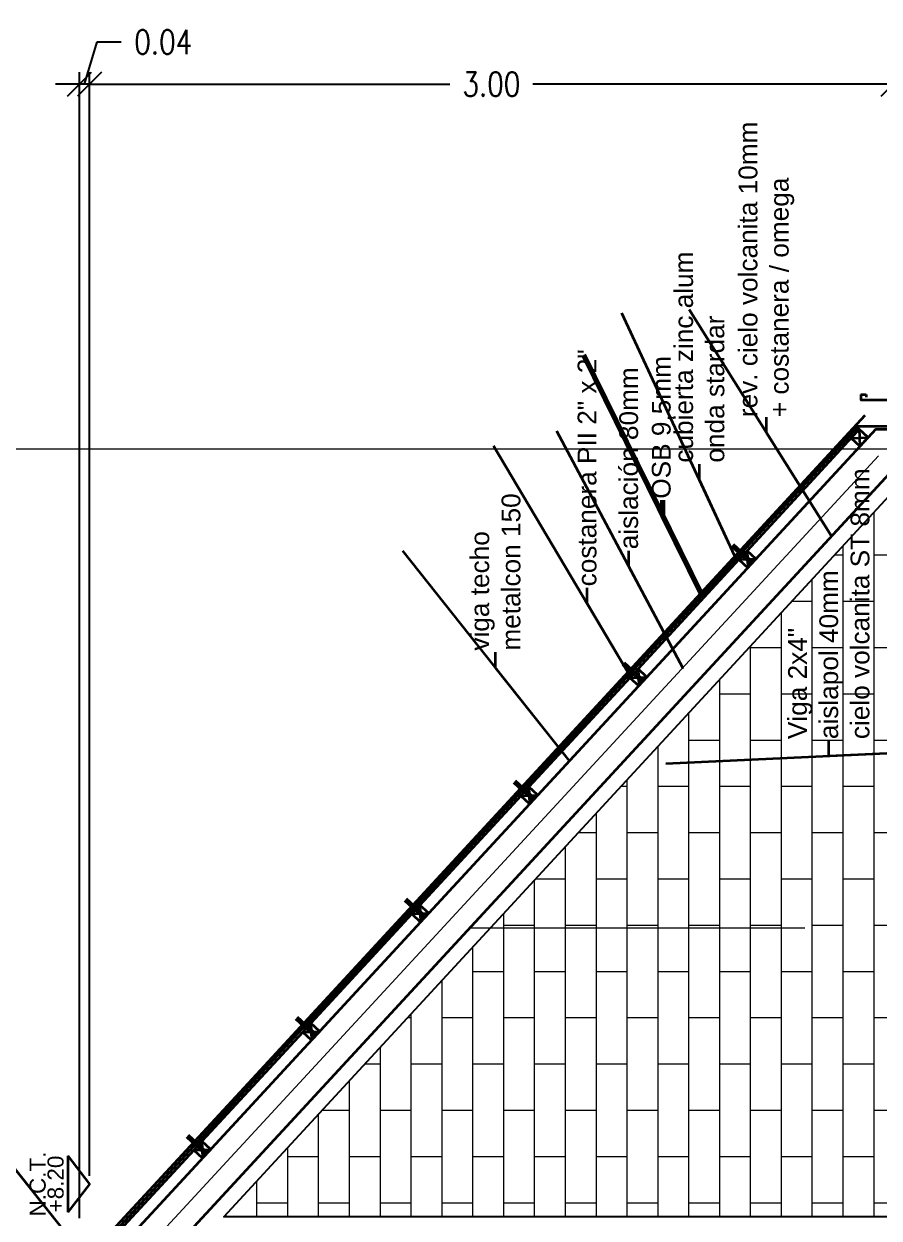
# Model space of a CAD drawing. Header units: metres. Extents: x 45 to 666, y -23 to 325.
# Drawn here: x 623.188 to 626.38, y 47.269 to 51.727 of the extents above; entities that cross this region are included whole.
import ezdxf
from ezdxf.enums import TextEntityAlignment as Align

# ---------------------------------------------------------------- set-up
doc = ezdxf.new("R2010")
doc.units = ezdxf.units.M
doc.header["$LTSCALE"] = 5
doc.header["$MEASUREMENT"] = 0
doc.linetypes.add('HIDDEN', pattern=[0.375, 0.25, -0.125])
doc.layers.get('0').update_dxf_attribs({"color": 30})
doc.layers.get('DEFPOINTS').update_dxf_attribs({"color": 210})
for name, color, linetype, lineweight in [('A-ANNO-DIMS', 3, 'Continuous', 18), ('A-ANNO-NOTE', 7, 'Continuous', 35), ('A-ANNO-SYMB', 3, 'Continuous', 18), ('A-ANNO-TEXT', 3, 'Continuous', 18), ('A-ELEV-MBE1', 7, 'Continuous', 35), ('A-ELEV-MBE2', 4, 'Continuous', 25), ('A-ELEV-PATT', 8, 'Continuous', 18), ('A-FLOR-FTPT', 6, 'Continuous', 70), ('A-FLOR-OVHD', 3, 'HIDDEN', 18), ('A-WALL-BATT', 8, 'BATTING', 18), ('A-WALL-FULL-EXTR', 7, 'Continuous', 35)]:
    doc.layers.add(name, color=color, linetype=linetype, lineweight=lineweight)
doc.styles.add('E-ARIAL', font='arial.ttf')
doc.styles.add('E-ROMANS', font='romans.shx', dxfattribs={"width": 0.8})
doc.linetypes.add('BATTING', pattern='A,0.0001,-0.1,[134,ltypeshp.shx,S=0.1,R=0,X=-0.1,Y=0],-0.2,[134,ltypeshp.shx,S=0.1,R=180,X=0.1,Y=0],-0.1', length=0.4001)
doc.dimstyles.new('E-0050_TICK_18', dxfattribs={"dimscale": 0.001, "dimtxt": 90, "dimasz": 90, "dimexe": 45, "dimexo": 30, "dimgap": 45, "dimtad": 0, "dimzin": 0, "dimdsep": 46, "dimtxsty": 'E-ROMANS', "dimblk": 'OBLIQUE', "dimcen": 45, "dimclrd": 256, "dimclre": 256, "dimclrt": 256, "dimadec": 0, "dimazin": 0, "dimtfac": 1, "dimtmove": 1, "dimatfit": 3, "dimldrblk": 'OPEN90', "dimfxl": 1, "dimtfill": 1, "dimtolj": 1, "dimtzin": 0, "dimarcsym": 0})
doc.dimstyles.new('E-0200_TICK_12', dxfattribs={"dimscale": 0.001, "dimtxt": 240, "dimasz": 240, "dimexe": 120, "dimexo": 80, "dimgap": 120, "dimtad": 0, "dimzin": 0, "dimdsep": 46, "dimtxsty": 'E-ROMANS', "dimblk": 'OBLIQUE', "dimcen": 120, "dimclrd": 256, "dimclre": 256, "dimclrt": 256, "dimadec": 0, "dimazin": 0, "dimtfac": 1, "dimtmove": 1, "dimatfit": 3, "dimldrblk": 'OPEN90', "dimfxl": 1, "dimtfill": 1, "dimtolj": 1, "dimtzin": 0, "dimlwd": -1, "dimarcsym": 0})

# ---------------------------------------------------------------- blocks, each defined once
blk = doc.blocks.new('TAG-LEVEL-CO')
for points in [[(0.3520724441553682, 0.2717446998826745), (-0.3520724441553682, 0.2717446998826745)], [(0.3520724441553682, 0.2717446998826745), (0, 0), (-0.3520724441553682, 0.2717446998826745)]]:
    blk.add_lwpolyline(points)
at = {"style": 'E-ARIAL'}
for tag, p in [('N.P.T.', (0, 0.4855837520806574)), ('%%P0,00', (0, 0.2624009185367413))]:
    blk.add_attdef(tag, text='', height=0.2, dxfattribs=at).set_placement(p, align=Align.BOTTOM_CENTER)
blk = doc.blocks.new('_Oblique')
at = {"color": 0, "linetype": 'ByBlock', "lineweight": -2}
blk.add_line((-0.5, -0.5), (0.5, 0.5), dxfattribs=at)
blk = doc.blocks.new('*D592')
at = {"layer": 'A-ANNO-DIMS', "lineweight": -2, "transparency": 16777216}
for p, q in [((623.432925591234, 47.42649542217545), (623.432925591234, 51.54701347637889)), ((626.432925591234, 50.24420519101443), (626.432925591234, 51.54701347637889)), ((623.432925591234, 51.50201347637889), (624.7782113055198, 51.50201347637889)), ((626.432925591234, 51.50201347637889), (625.0876398769483, 51.50201347637889))]:
    blk.add_line(p, q, dxfattribs=at)
at = {"layer": 'DEFPOINTS', "color": 0, "transparency": 16777216}
for p in [(623.432925591234, 51.50201347637889), (626.432925591234, 50.21420519101443), (623.432925591234, 47.39649542217545)]:
    blk.add_point(p, dxfattribs=at)
at = {"layer": 'A-ANNO-DIMS', "lineweight": -2, "transparency": 16777216, "xscale": 0.09, "yscale": 0.09, "zscale": 0.09, "rotation": 180}
blk.add_blockref('_Oblique', (623.432925591234, 51.50201347637889), dxfattribs=at)
at = {"layer": 'A-ANNO-DIMS', "lineweight": -2, "transparency": 16777216, "xscale": 0.09, "yscale": 0.09, "zscale": 0.09}
blk.add_blockref('_Oblique', (626.432925591234, 51.50201347637889), dxfattribs=at)
at = {"layer": 'A-ANNO-DIMS', "transparency": 16777216, "insert": (624.932925591234, 51.50201347637889), "char_height": 0.09, "attachment_point": 5, "style": 'E-ROMANS', "bg_fill": 3, "box_fill_scale": 1.25, "bg_fill_color": 256, "bg_fill_true_color": 13158600, "bg_fill_transparency": 0}
blk.add_mtext('\\A1;3.00', dxfattribs=at)
blk = doc.blocks.new('_Open90')
at = {"color": 0, "linetype": 'ByBlock', "lineweight": -2}
for p, q in [((-0.5, 0.5), (0, 0)), ((0, 0), (-1, 0)), ((0, 0), (-0.5, -0.5))]:
    blk.add_line(p, q, dxfattribs=at)
blk = doc.blocks.new('*D212')
at = {"layer": 'A-ANNO-DIMS', "lineweight": -2, "transparency": 16777216}
for p, q in [((623.4144225994025, 51.50201347637889), (623.4616725994025, 51.65951347637889)), ((623.4616725994025, 51.65951347637889), (623.5516725994025, 51.65951347637889)), ((623.395919607571, 47.26920519101448), (623.395919607571, 51.54701347637889)), ((623.432925591234, 47.42649542217545), (623.432925591234, 51.54701347637889)), ((623.395919607571, 51.50201347637889), (623.305919607571, 51.50201347637889)), ((623.432925591234, 51.50201347637889), (623.395919607571, 51.50201347637889)), ((623.432925591234, 51.50201347637889), (623.395919607571, 51.50201347637889)), ((623.432925591234, 51.50201347637889), (623.5229255912341, 51.50201347637889))]:
    blk.add_line(p, q, dxfattribs=at)
at = {"layer": 'DEFPOINTS', "color": 0, "transparency": 16777216}
for p in [(623.395919607571, 51.50201347637889), (623.432925591234, 47.39649542217545), (623.395919607571, 47.23920519101448)]:
    blk.add_point(p, dxfattribs=at)
at = {"layer": 'A-ANNO-DIMS', "lineweight": -2, "transparency": 16777216, "xscale": 0.09, "yscale": 0.09, "zscale": 0.09}
blk.add_blockref('_Oblique', (623.395919607571, 51.50201347637889), dxfattribs=at)
at = {"layer": 'A-ANNO-DIMS', "lineweight": -2, "transparency": 16777216, "xscale": 0.09, "yscale": 0.09, "zscale": 0.09, "rotation": 180}
blk.add_blockref('_Oblique', (623.432925591234, 51.50201347637889), dxfattribs=at)
at = {"layer": 'A-ANNO-DIMS', "transparency": 16777216, "insert": (623.708101170831, 51.65951347637889), "char_height": 0.09, "attachment_point": 5, "style": 'E-ROMANS', "bg_fill": 3, "box_fill_scale": 1.25, "bg_fill_color": 256, "bg_fill_true_color": 13158600, "bg_fill_transparency": 0}
blk.add_mtext('\\A1;0.04', dxfattribs=at)

msp = doc.modelspace()

# ---------------------------------------------------------------- hatches: boundary and pattern name
at = {"layer": 'A-ELEV-PATT'}
h = msp.add_hatch(dxfattribs=at)
h.set_pattern_fill('AR-BRSTD', color=256, scale=0.0017, style=0)
h.set_pattern_definition([(90.00000000000124, (0, 0), (-0.11516106, -2.473325182543993e-15), []), (180.0000000000012, (0, 0), (-0.1151610599999963, -0.1727200000000025), [0.11516106, -0.11516106])])
h.paths.add_polyline_path([(631.3685199637931, 49.33420519101606), (631.3685199637929, 48.66420519101604), (631.4329255912343, 48.66420519101604), (631.4329255912342, 49.33420519101605)], flags=17)
h.paths.add_polyline_path([(631.3685199637931, 48.63420519101605), (631.368519963793, 47.89420519101608), (631.432925591234, 47.89420519101608), (631.4329255912339, 48.63420519101602)], flags=17)
h.paths.add_polyline_path([(626.9349255912341, 47.98220519101448), (626.9349255912339, 47.97220519101444), (626.889925591234, 47.97220519101442), (626.889925591234, 47.98220519101448), (626.684925591234, 47.98220519101447), (626.684925591234, 47.88920519101445), (628.9149255912339, 47.88920519101447), (628.914925591234, 47.98220519101452)])
h.paths.add_polyline_path([(626.6849255912343, 49.36420519101441), (626.6849255912342, 48.05220519101439), (626.8899255912341, 48.05220519101442), (626.889925591234, 48.06220519101447), (626.914925591234, 48.06220519096262), (626.9149255912341, 48.05220519101442), (628.9149255912341, 48.05220519101446), (628.9149255912341, 48.90170519101598), (628.9080235647048, 48.90170519101598, -0.1837118492831957), (628.8983500877974, 48.90746838624919, 0.1631764048777167), (628.8903583026428, 48.91267215223793, -0.001802961640025391), (628.8904629194031, 48.91264462639921), (628.7810835382402, 48.94184568311179, 0.2125617467533029), (628.7449324221352, 48.93608568539882, -0.2125617467724382), (628.7810835382434, 48.94184568311095), (628.8904629194071, 48.91264462639815, -0.1613259808456599), (628.8983500877932, 48.9074683862515, 0.183711849141872), (628.9080235646898, 48.90170519101598), (628.9149255912341, 48.90170519101598), (628.9149255912341, 49.12670519101452), (628.9080235647048, 49.12670519101452, 0.1854764050012435), (628.8982832265802, 49.1208570286323, -0.1854764047779408), (628.9080235646899, 49.12670519101452), (628.914925591234, 49.12670519101451), (628.9149255912341, 49.36820519101426), (628.4399255912339, 49.36820519101425), (628.4399255912339, 49.36420519101435), (628.4199255912339, 49.36420519101435)])
h.paths.add_polyline_path([(628.5688755936898, 48.43080040413039, 0.3189080054269862), (628.5688755936875, 48.4492541147643), (628.5612972712687, 48.4492541147643, -0.1196055952407635), (628.5612972712693, 48.43080040413125)], flags=16)
h.paths.add_polyline_path([(628.1149255912339, 48.44010366870103), (628.1149255912339, 48.70331000200814, -0.4587597444854119), (628.128619891061, 48.71509415561319), (628.266534981855, 48.69429799117579, -0.3710276881170091), (628.2766754255383, 48.68251383757074), (628.2766754255426, 48.60835969639, -0.3710276881170136), (628.266534981855, 48.59657554278495), (628.2557020132931, 48.59494204354814, -0.1268266999545168), (628.3009844459332, 48.49572286203156), (628.3454111112883, 48.48364192671602, -0.3384201335151797), (628.349806231424, 48.47789203979869), (628.349806231424, 48.45699698429387), (628.3827474509825, 48.45699698429387), (628.3827474509828, 48.4660503588337), (628.3954966471375, 48.46605035883368), (628.3954966471375, 48.45699698429389), (628.4217394944204, 48.45699698429389), (628.4217394944205, 48.42297986091401), (628.3954966471374, 48.422979860914), (628.3954966471376, 48.41400416006187), (628.3827474509825, 48.41400416006186), (628.3827474509824, 48.422979860914), (628.349806231424, 48.422979860914), (628.349806231424, 48.40231529760337, -0.3384201335151805), (628.3454111112883, 48.39656541068604), (628.3009846368778, 48.38448452729404, -0.126827683681375), (628.2556861747971, 48.28521161817174), (628.266534981855, 48.2835757306541, -0.3710276881170136), (628.2766754255426, 48.27179157704905), (628.2766754255383, 48.19763743586831, -0.3710276881170091), (628.266534981855, 48.18585328226326), (628.128619891061, 48.16505711782586, -0.4587597444854119), (628.1149255912339, 48.17684127143091)], flags=16)
h.paths.add_polyline_path([(628.1722855618746, 48.22490370340281), (628.1722855618746, 48.44010366870103), (628.1722855618746, 48.65524757003625, -0.1868848966564153), (628.1878298315519, 48.69538289218914, 0.1868848966563228), (628.1722855618746, 48.65524757003627), (628.1722855618746, 48.44010366870103), (628.1722855618746, 48.22490370340279, 0.1873085368859194), (628.1878956020568, 48.18469632640301, -0.1873085368859811)], flags=0)
h.paths.add_polyline_path([(628.1836267591038, 48.24752453432389), (628.1836267591038, 48.44010366870103), (628.1836267591038, 48.63262673911517, -0.630313895139845), (628.2030270235304, 48.64190197856472, 0.6303138951396366), (628.1836267591038, 48.63262673911517), (628.1836267591038, 48.44010366870103), (628.1836267591038, 48.24752453432388, 0.6386689450945244), (628.2032458859711, 48.23843021094217, -0.6386689450947343)], flags=0)
h.paths.add_polyline_path([(628.3014205740462, 48.38702601796707, 0.03468499277042952), (628.3019926838206, 48.39526331965882), (628.3019926838206, 48.44010366870103), (628.3019926838206, 48.48494401774104, 0.03470229735520682), (628.3014200044183, 48.49318539940514, -0.03470229735520682), (628.3019926838206, 48.48494401774104), (628.3019926838206, 48.44010366870103), (628.3019926838206, 48.39526331965882, -0.03468499277042952)], flags=0)
h.paths.add_polyline_path([(628.180302321757, 48.80403088254511), (628.1799447942702, 48.80408438521937, 0.0911276546744933)], flags=16)
h.paths.add_polyline_path([(628.155475653231, 48.81674588395696, 0.1573466143468252), (628.1507889319168, 48.83456527430315, -0.1573466143434722), (628.1554756532313, 48.81674588395744, 0.3356803113865404), (628.1622173182473, 48.80673723684599), (628.1803023217574, 48.8040308825451, 10.97361719627532), (628.17994479427, 48.80408438521943), (628.1622173182473, 48.80673723684599, -0.3356803113794138)], flags=16)
h.paths.add_polyline_path([(628.155475653231, 48.81674588395696, 0.1303834456761403), (628.1523535534491, 48.83181023624618, -0.1303834456720916), (628.1554756532312, 48.81674588395748, 0.3513689142955857), (628.1627531057202, 48.80657018690368, -0.3513689142851593)], flags=0)
h.paths.add_polyline_path([(628.6020937606348, 49.16839343964867, -0.2262496486148124), (628.5779255912345, 49.18126574719232), (628.5779255912345, 49.01420519101521), (628.5779255912345, 48.84714463483811, -0.2262496486107132), (628.6020937606347, 48.86001694238101, 0.04642369284030927), (628.6112715064872, 48.86128381735401, 3.038861123517114e-05), (628.611277424144, 48.86128520301146, 0.1336865116768267), (628.736083330317, 48.9287992379118, 0.2033996474015999), (628.736083330317, 49.09961114411882, 0.133686511680053), (628.6112774241419, 49.16712517902233, 0.04702395610387934), (628.6019801535995, 49.16839835655377, -0.0005685671200318658)], flags=16)
h.paths.add_polyline_path([(628.7374806541956, 49.09826901191278), (628.7374801054631, 49.09826954276679, 3.817437996602957e-06)], flags=16)
h.paths.add_polyline_path([(628.8978050100388, 49.12029272568245, 0.005757754005661061), (628.8980315286746, 49.12055354674618, 30.54039020944072), (628.8966666616296, 49.11914337899317, 0.006966949797012037), (628.8969724507062, 49.1194283601872, 63.20940486116329), (628.8962668647109, 49.11879375225724, 0.03584174906991051)], flags=16)
h.paths.add_polyline_path([(628.7374806551006, 48.93014137099318, 1412580.642645826), (628.7374807568611, 48.93014146943637, 0.01027162747466399), (628.7360340647886, 48.92868323595017, 0.0001441120060684542), (628.7360833303171, 48.92879923791164, 0.001793334870013594)], flags=17)
h.paths.add_polyline_path([(628.4617215140385, 48.8510343153248, 0.1031338858538251), (628.4525594661386, 48.84290924287139, -0.1031338858538251), (628.4617215140385, 48.8510343153248), (628.4737532738797, 48.85792233826942, 0.2689288750225202), (628.4762691185847, 48.86226157466197, -0.2689288752769895), (628.4737532738756, 48.85792233826704)], flags=0)
h.paths.add_polyline_path([(628.1485820710575, 49.19082882155367, 0.1874364198299458), (628.1554875688607, 49.21143131233278, 235.5027719260604), (628.1555072683167, 49.21092215432351, 132.5506666107844), (628.1555209284569, 49.21001699472252, 605077.5283773105), (628.1555209284566, 49.21001679640082, 1.155980910999262e-06), (628.1555209284569, 49.21001693511853, 0.01373746636592835), (628.1554756532312, 49.21166449807342, -0.3470351496421558), (628.1626046963144, 49.22179721503877), (628.1799447942609, 49.22735091982759, -0.5146178950293949), (628.1812691185838, 49.22640497388056), (628.1812691185838, 49.21421765252308), (628.4073018493287, 49.20655552605604, -0.2240397835619984), (628.4528406700463, 49.18315426180705, 0.1063172307197582), (628.462459803402, 49.17499200899327, -0.007033683289766106), (628.4617215140456, 49.17540098971536), (628.4762691185894, 49.1670726790479), (628.4762691185894, 49.07710238338404), (628.4762691185895, 49.03920519101667), (628.542925591231, 49.03920519101667), (628.542925591231, 49.17920519101608, -0.4142135623262697), (628.552925591231, 49.18920519101448), (628.5679255912324, 49.18920519101448, -0.3420888769599402), (628.577608856294, 49.18170206460896, 0.004238001895906438), (628.5779255912344, 49.18126574719221), (628.5779255912344, 49.01420519101525), (628.5779255912344, 48.84714463483815, -0.2262496486107132), (628.6020937606346, 48.86001694238105, 0.04642369284030927), (628.6112715064871, 48.86128381735405, -0.04642369283721108), (628.6020937606351, 48.86001694238226, 0.2307088648812566), (628.5776088562945, 48.84670831742215, -0.3420888769908814), (628.5679255912324, 48.83920519101594), (628.552925591233, 48.83920519101594, -0.4142135623862062), (628.542925591231, 48.84920519101433), (628.542925591231, 48.98920519101376), (628.4762691185895, 48.98920519101376), (628.4762691185894, 48.94933292166388), (628.4762691185894, 48.85936262600082), (628.4617215140383, 48.85103431532484, 0.09719400622044866), (628.4529873987883, 48.84347037381084, 0.000711908779176019), (628.4529348946869, 48.84340298364004, 761.6588788405263), (628.453031873543, 48.84352714999893, 986.8908663741083), (628.4531071645907, 48.8436226294555, 2473.888039383269), (628.45313730781, 48.84366063313718, 57.72564769219672), (628.4544856356973, 48.84524203230444, 0.02133944915145728), (628.4528406700487, 48.84328104323944, 0.1653090288457355), (628.4652691185858, 48.87984533581309, -0.1653090288430958), (628.4528406700463, 48.84328104324087, -0.2240397835700434), (628.4073018493287, 48.81987977898825), (628.1812691185838, 48.81221765252484), (628.1812691185838, 49.21921765252409), (628.1812691185838, 49.22640497388056, 0.5018214386083318), (628.1799835319819, 49.22736332678554), (628.1622173182474, 49.22167314518447, 0.3204656376826538), (628.1554605614891, 49.21221366453171), (628.1554605614891, 49.21221364514289, 684829.7972716966), (628.1554605614891, 49.21221370355156), (628.1554605614891, 49.21221368572466, 0.01373746637310386), (628.1554756532312, 49.21166449807275, -0.1894512710278174), (628.1485820710532, 49.19082882155361, 0.1752576822643714), (628.1462691185897, 49.18443278370414, -0.175257682306275)], flags=16)
h.paths.add_polyline_path([(628.1462691185876, 48.84397759833155), (628.1462691185876, 49.01420519101521), (628.1462691185876, 49.18443278369887, -0.1752576824611977), (628.1485820710575, 49.19082882155367, 0.1752576824611977), (628.1462691185876, 49.18443278369887), (628.1462691185876, 49.01420519101521), (628.1462691185876, 48.84397759833155, 0.1809476281360621), (628.1487250264006, 48.83741355437662, -0.1809476281360621)], flags=16)
h.paths.add_polyline_path([(628.5429255912309, 49.17920519101612, -0.4142135623262697), (628.5529255912309, 49.18920519101452), (628.5679255912323, 49.18920519101452, -0.4142135623262695), (628.5779255912323, 49.17920519101612, 0.4142135623262695), (628.5679255912323, 49.18920519101452), (628.5529255912329, 49.18920519101452, 0.4142135623862062)], flags=0)
h.paths.add_polyline_path([(628.4528406700462, 49.1831542618071, 0.08945931777634479), (628.4607264775774, 49.17599645897402, 225.022220751065), (628.4602767952604, 49.17628309960467, 0.006056598208729806), (628.4608908997382, 49.17589443105938, 0.007970652273078532), (628.4617130859958, 49.17540581647531, 8.093613449575358e-05), (628.4617215140383, 49.17540098971953), (628.4762691185891, 49.16707267904803), (628.4762691185892, 49.07710238338409), (628.4762691185892, 49.03920519101671), (628.5429255912309, 49.03920519101671), (628.5429255912309, 49.01420519101525), (628.5429255912309, 48.84920519101438, 0.4142132714111085), (628.5529255812968, 48.83920519101438, -0.4142132714111082), (628.5429255912309, 48.84920519101438), (628.5429255912309, 48.9892051910138), (628.4762691185892, 48.9892051910138), (628.4762691185892, 48.94933292166392), (628.4762691185892, 48.86226157466449, -0.2689288754918953), (628.4737532738743, 48.85792233826891, 0.2689288754903715), (628.4762691185892, 48.86226157466446), (628.4762691185892, 48.94933292166392), (628.4762691185892, 49.1318835663224), (628.4762691185892, 49.16417373038352, 0.2687369453290897), (628.4737563800275, 49.1685111870709, 0.000178996230263693), (628.4737532738377, 49.1685129668025), (628.4617215140383, 49.17540098971953, -0.09920935839369358), (628.4528406700491, 49.18315426180348, -0.1653090288386025), (628.4652691185835, 49.14658996923057), (628.4652691185835, 49.10519272950842), (628.4652691185835, 49.01321765252214), (628.4652691185835, 48.93787000572047, -0.4029982895550291), (628.4171907746929, 48.88790694698891, 0.4029982895550291), (628.4652691185835, 48.93787000572047), (628.4652691185835, 49.01321765252214), (628.4652691185835, 49.11056529932466, 0.4031818663377486), (628.4171592140444, 49.16052956194471, -0.403181866337542), (628.4652691185835, 49.1105652993247), (628.4652691185835, 49.1465899692303, 0.1654081306861088), (628.4528265579298, 49.18317261488423, -9.646416266841406e-05)], flags=0)
h.paths.add_polyline_path([(628.1812691185837, 49.22640497388061, 0.5018214386083318), (628.1799835319817, 49.22736332678559), (628.1799447943392, 49.22735091985273, -0.5146178682408933), (628.1812691185837, 49.22640497388061), (628.1812691185837, 49.21421765252312), (628.4073018493286, 49.20655552605608, -0.2240397835619984), (628.4528406700462, 49.1831542618071, 0.2240397835619984), (628.4073018493286, 49.20655552605608), (628.1812691185837, 49.21421765252312), (628.1812691185837, 48.81221765252489), (628.4073018493286, 48.81987977898829, 0.214044019604737), (628.4514113792281, 48.84149312880407, -0.214044019604737), (628.4073018493286, 48.81987977898829), (628.1812691185837, 48.81221765252489), (628.1812691185837, 49.21921765252414)], flags=0)
h.paths.add_polyline_path([(628.2249471115352, 48.87939718433336), (628.2179471115373, 48.87939718433336), (628.2179471115375, 48.91939718433059), (628.257947111531, 48.91939718433059), (628.257947111531, 48.87939718433336), (628.2509471115333, 48.87939718433336), (628.2509471115334, 48.86139718433333), (628.2249471115352, 48.86139718433333)], flags=0)
h.paths.add_polyline_path([(628.2249471115357, 48.86339718433373, 0.312633420527981), (628.2262448646525, 48.86152452597859, -0.312633420527981)], flags=0)
h.paths.add_polyline_path([(628.2179471115344, 48.88239718433033, 0.3126334205229777), (628.2198937412096, 48.87958819679763, 0.08993396314803215), (628.2209471115342, 48.87939718433037, -0.4142135623467341)], flags=0)
h.paths.add_polyline_path([(628.2489471115329, 48.86139718433373, 11.1192697932285), (628.2482448646497, 48.86152452597859, 74.5670633103244), (628.2481454738647, 48.86156486966397, 0.04188331313779219), (628.2484620472951, 48.86145689758039, 18.27396358299437), (628.2480526843417, 48.86160832995179, 0.0128099924945905), (628.2481454738648, 48.86156486966392, 0.5408636542583796), (628.2509471115327, 48.86339718433377, -0.4142135623616488)], flags=0)
h.paths.add_polyline_path([(628.2209471115344, 48.91939718433362, 0.4142135623862757), (628.2179471115343, 48.9163971843336, -0.4142135623793385), (628.2209471115343, 48.91939718433366, 0.4142116226053595), (628.2179471115345, 48.91639720420186, -0.4142116226122965)], flags=0)
h.paths.add_polyline_path([(628.2249471115356, 48.90939718433224, -0.414213562426164), (628.2269471115355, 48.9113971843326), (628.2489471115329, 48.9113971843326, -0.414213562409515), (628.2509471115327, 48.90939718433224, 0.4326160500519582), (628.2488223549605, 48.91139328948915, -0.01560596925264192), (628.2489471115329, 48.9113971843326), (628.2269471115357, 48.9113971843326, 0.4142135624428129)], flags=0)
h.paths.add_polyline_path([(628.254947111534, 48.87939718433037, 0.4142135623862757), (628.2579471115341, 48.88239718433039, -0.4142135623793385), (628.2549471115341, 48.87939718433033, 0.4142116226053595), (628.2579471115339, 48.88239716446213, -0.4142116226122965)], flags=0)
h.paths.add_polyline_path([(628.2579471115341, 48.91639718433362, 0.4142135623772574), (628.2549471115341, 48.91939718433366, -0.4142135623619957), (628.257947111534, 48.91639718433366, 0.4142135623689329), (628.254947111534, 48.91939718433362, -0.4142135623841947)], flags=0)
h.paths.add_polyline_path([(628.4171907746928, 48.88790694698764, 0.4029982895626279), (628.4652691185834, 48.93787000572051), (628.4652691185834, 49.01321765252219), (628.4652691185834, 49.1105652993247, 0.4031818663377486), (628.4171592140443, 49.16052956194475, -0.4031818663377486), (628.4652691185834, 49.1105652993247), (628.4652691185834, 49.01321765252219), (628.4652691185834, 48.93787000572051, -0.4029982895626279)], flags=0)
h.paths.add_polyline_path([(626.9349255912341, 47.88920519101447), (626.9349255912341, 47.87920519101442), (626.889925591234, 47.87920519101439), (626.889925591234, 47.88920519101444), (626.6849255912341, 47.88920519101444), (626.6849255912341, 47.27420519101443), (628.914925591234, 47.27420519101443), (628.914925591234, 47.88920519101447)])
h.paths.add_polyline_path([(628.1707531048877, 47.00420519101445), (628.932925591234, 46.23225410026393), (628.932925591234, 47.00420519101453)])
h.paths.add_polyline_path([(629.1849255912341, 46.81877960504445), (629.1849255912341, 45.97702096294387), (630.1290608000306, 45.02077258439087), (630.5499059229, 45.43628669857168)])
h.paths.add_polyline_path([(629.212641600101, 47.00420519101442), (631.0787002357513, 45.11420519101443), (631.2369164814853, 45.11420519101449), (631.4329255912339, 45.11420519101449), (631.4329255912339, 47.00420519101442)])
h.paths.add_polyline_path([(627.7670198968927, 47.30152376754143), (627.7670198968927, 47.83872675464258), (627.9029465771372, 47.83872675464258), (627.9029465771372, 47.30152376754143)], flags=24)
h.paths.add_polyline_path([(629.3015887214285, 46.16682577174544), (629.3015887214285, 46.47141504533676), (629.4292058293714, 46.47141504533676), (629.4292058293714, 46.16682577174544)], flags=24)
h.paths.add_polyline_path([(630.2315116583577, 46.19245395716797), (630.2315116583577, 46.56737588520599), (630.3722991668437, 46.56737588520599), (630.3722991668437, 46.19245395716797)], flags=24)
h.paths.add_polyline_path([(627.7160473918011, 47.29402376754142), (627.7160473918011, 48.23412899496844), (627.9539190822288, 48.23412899496844), (627.9539190822288, 47.29402376754142)], flags=9)
h.paths.add_polyline_path([(627.4326925715544, 49.00066305193386), (627.4326925715544, 49.3195123391029), (627.5393558437879, 49.3195123391029), (627.5393558437879, 49.00066305193386)], flags=24)
h.paths.add_polyline_path([(631.4329255912339, 50.01420519101446), (629.184925591234, 50.01420519101444), (629.1849255912342, 47.27420519101439), (631.4329255912342, 47.27420519101446), (631.4329255912343, 47.86420519101609), (630.5999866269234, 47.86420519101603), (630.5999866269234, 47.99464168239945), (630.5920284150367, 47.99464168239945), (630.5920284150367, 47.86420519101603), (630.5420284150366, 47.86420519101603), (630.5420284150367, 48.01056804142497), (630.515941458515, 48.01056804142496), (630.5159414585148, 48.0496984762076), (630.5028979802541, 48.0496984762076), (630.5028979802543, 48.0366549979467), (630.4768110237325, 48.0366549979467), (630.4768110237325, 48.02361151968586), (630.4572458063411, 48.02361151968586), (630.4572458063411, 48.03665499794669), (630.4507240672106, 48.0366549979467), (630.4507240672106, 48.08882891099024), (630.5028979802541, 48.08882891099022), (630.5028979802541, 48.07578543272933), (630.5159414585149, 48.07578543272933), (630.5159414585149, 48.1475245631641), (630.4507240672107, 48.1475245631641), (630.4507240672107, 48.17547487372302), (630.3724631976454, 48.26491586751192), (630.3724631976454, 48.29100282403367), (630.3985501541672, 48.29100282403368), (630.3985501541672, 48.2763266206419), (630.4768110237324, 48.18665499794673), (630.5159414585149, 48.18665499794673), (630.5159414585149, 48.25839412838149), (630.502897980254, 48.2583941283815), (630.5028979802543, 48.24535065012065), (630.4507240672106, 48.24535065012065), (630.4507240672107, 48.29752456316413), (630.457245806341, 48.29752456316412), (630.457245806341, 48.31056804142497), (630.4768110237324, 48.31056804142497), (630.4768110237324, 48.29752456316414), (630.502897980254, 48.29752456316412), (630.5028979802541, 48.28448108490324), (630.5159414585149, 48.28448108490324), (630.515941458515, 48.32361151968588), (630.5420284150366, 48.32361151968588), (630.5420284150366, 48.66420519101604), (630.5920284150367, 48.66420519101604), (630.5920284150367, 48.34504446467369), (630.5999866269235, 48.3450444646737), (630.5999866269234, 49.36420519101603), (631.4329255912342, 49.36420519101605)])
h.paths.add_polyline_path([(629.1849255912341, 44.26420519101443), (631.2369164814853, 44.26420519101443), (631.2369164814853, 44.96420519101446), (631.0160073905762, 44.9642051910144), (630.5780093374486, 45.40782271974379), (630.1287002357512, 44.96420519101443), (629.1849255912341, 45.92008837928091)])
h.paths.add_polyline_path([(626.6849255912341, 44.26420519101443), (628.9329255912342, 44.26420519101443), (628.932925591234, 46.17532151660095), (628.1145417083828, 47.00420519101448), (626.6849255912341, 47.00420519101439)])
h.paths.add_polyline_path([(624.9291364479054, 48.3525385243479), (623.9337518325204, 47.27420519101442), (626.432925591234, 47.2742051910144), (626.432925591234, 48.35253852434786)])
h.paths.add_polyline_path([(626.432925591234, 49.98164342962075), (624.9291364479053, 48.35253852434791), (626.432925591234, 48.35253852434786)])
h.paths.add_polyline_path([(623.9337518325207, 47.00420519101438), (626.432925591234, 44.2967669524081), (626.4329255912342, 47.00420519101442)])

# ---------------------------------------------------------------- linework, layer by layer
at = {"layer": 'A-ANNO-SYMB', "ltscale": 2}
msp.add_lwpolyline([(633.3241967898144, 50.13920519101447), (621.8616135462602, 50.13920519101447)], dxfattribs=at)
at = {"layer": 'A-ELEV-MBE1'}
msp.add_line((626.3672509064693, 50.21420519101446), (626.432925591234, 50.21420519101446), dxfattribs=at)
for points in [[(626.3009401157254, 50.22345594526803), (624.6283637140122, 48.41149817674562), (623.4602004665933, 47.14598799204193)], [(626.3672509064693, 50.21420519101446), (624.6993005080898, 48.40725892610342)], [(626.3082881501717, 50.21667314424064), (625.8871385380011, 49.76042773105584)], [(625.8871385380011, 49.76042773105584), (625.8896820883863, 49.69683897142463)], [(625.8566159333781, 49.7273615760476), (625.4801704763614, 49.31954566427919)], [(625.8566159333781, 49.7273615760476), (625.9202046930093, 49.7299051264329)], [(625.4801704763612, 49.31954566427939), (625.4827140267464, 49.25595690464817)], [(625.4496478717382, 49.28647950927112), (625.0732024147215, 48.87866359750271)], [(625.4496478717382, 49.28647950927112), (625.5132366313695, 49.28902305965642)], [(625.0732024147215, 48.87866359750271), (625.0757459651069, 48.81507483787152)], [(625.0426798100987, 48.84559744249447), (624.6662343530816, 48.43778153072645)], [(625.0426798100987, 48.84559744249447), (625.1062685697299, 48.84814099287971)], [(624.6662343530816, 48.4377815307264), (624.6687779034668, 48.37419277109521)], [(624.6687779034669, 48.37419277109512), (623.5287893680077, 47.13920519101447)], [(624.6357117484584, 48.40471537571776), (624.2592662914417, 47.99689946394946)], [(624.6357117484586, 48.40471537571815), (624.6993005080898, 48.40725892610342)], [(624.2287436868189, 47.96383330894142), (624.2923324464501, 47.96637685932672)], [(624.2592662914419, 47.99689946394969), (624.2618098418271, 47.93331070431847)], [(624.2287436868183, 47.96383330894196), (623.8522982298016, 47.55601739717366)], [(623.8217756251789, 47.52295124216522), (623.4675485010397, 47.13920519101447)], [(623.8217756251789, 47.52295124216522), (623.8853643848101, 47.52549479255052)], [(623.8522982298018, 47.55601739717346), (623.8548417801871, 47.49242863754225)]]:
    msp.add_lwpolyline(points, dxfattribs=at)
at = {"layer": 'A-ELEV-MBE2'}
msp.add_lwpolyline([(626.432925591234, 47.2742051910144), (623.9337518325206, 47.27420519101446), (626.432925591234, 49.98164342962064)], dxfattribs=at)
at = {"layer": 'A-FLOR-FTPT'}
for points in [[(625.9049433906979, 49.71337204892868), (625.8332674149834, 49.77953448804973)], [(625.4979753290581, 49.27248998215217), (625.4262993533438, 49.33865242127314)], [(625.0910072674184, 48.83160791537563), (625.0193312917039, 48.8977703544966)], [(624.6840392057786, 48.39072584859903), (624.6123632300641, 48.45688828772006)], [(624.277071144139, 47.94984378182232), (624.2053951684246, 48.01600622094332)], [(623.8701030824991, 47.50896171504596), (623.7984271067846, 47.57512415416693)]]:
    msp.add_lwpolyline(points, dxfattribs=at)
at = {"layer": 'A-FLOR-OVHD'}
msp.add_line((624.8529255912341, 48.35253852434789), (626.4529255912341, 48.35253852434784), dxfattribs=at)
at = {"layer": 'A-WALL-BATT', "ltscale": 0.018}
msp.add_lwpolyline([(626.377815332887, 50.11507619871944), (623.6308574796208, 47.13920519101447)], dxfattribs=at)
at = {"layer": 'A-WALL-FULL-EXTR'}
for p, q in [((626.312400957953, 50.34420519101448), (626.3324009579529, 50.34420519101448)), ((626.3324009579529, 50.34420519101448), (626.3324009579529, 50.33420519101449)), ((626.2924009579529, 50.22420519101445), (626.2393783744869, 50.16432994251468))]:
    msp.add_line(p, q, dxfattribs=at)
for points in [[(626.312400957953, 50.34420519101448), (626.312400957953, 50.3242051910145), (626.432400957953, 50.3242051910145), (626.432400957953, 50.22420519101445), (626.2924009579529, 50.22420519101445)], [(626.3263108332536, 50.26568406093435), (624.0394719389177, 47.78827525873734), (623.440383065835, 47.13920519101447)], [(626.2754874348784, 50.18113903600624), (626.3085535898866, 50.15061643138327), (626.3390761945096, 50.18368258639151), (626.3060100395014, 50.21420519101446), (626.2754874348784, 50.18113903600624)], [(626.3060100395014, 50.21420519101446), (626.3085535898866, 50.15061643138327)], [(626.2754874348784, 50.18113903600624), (626.3390761945096, 50.18368258639151)], [(626.432925591234, 50.06420519101442), (623.732925591234, 47.13920519101447)], [(625.8566159333781, 49.7273615760476), (625.8896820883863, 49.69683897142463), (625.9202046930093, 49.7299051264329), (625.8871385380011, 49.76042773105584), (625.8566159333781, 49.7273615760476)], [(625.4496478717382, 49.28647950927112), (625.4827140267464, 49.25595690464817), (625.5132366313695, 49.28902305965642), (625.4801704763613, 49.31954566427939), (625.4496478717382, 49.28647950927112)], [(625.0426798100987, 48.84559744249447), (625.0757459651069, 48.81507483787152), (625.1062685697299, 48.84814099287971), (625.0732024147217, 48.87866359750265), (625.0426798100987, 48.84559744249447)], [(624.6357117484586, 48.40471537571815), (624.6687779034668, 48.37419277109521), (624.6993005080898, 48.40725892610342), (624.6662343530816, 48.4377815307264), (624.6357117484586, 48.40471537571815)], [(624.2287436868189, 47.96383330894142), (624.2618098418271, 47.93331070431847), (624.2923324464501, 47.96637685932672), (624.2592662914419, 47.99689946394969), (624.2287436868189, 47.96383330894142)], [(623.8217756251789, 47.52295124216522), (623.8548417801871, 47.49242863754225), (623.8853643848101, 47.52549479255052), (623.8522982298019, 47.55601739717346), (623.8217756251789, 47.52295124216522)]]:
    msp.add_lwpolyline(points, dxfattribs=at)

# ---------------------------------------------------------------- block references
at = {"layer": 'A-ANNO-NOTE', "xscale": 0.2999999999999972, "yscale": 0.2999999999999972, "zscale": 0.2999999999999972, "rotation": 90}
msp.add_blockref('TAG-LEVEL-CO', (623.432925591234, 47.39649542217545), dxfattribs=at).add_auto_attribs({'%%P0,00': '+8.20', 'N.P.T.': 'N.C.T.'})

# ---------------------------------------------------------------- texts
at = {"layer": 'A-ANNO-NOTE', "char_height": 0.07, "attachment_point": 4, "style": 'E-ARIAL'}
for s, insert, rotation in [('cubierta zinc alum\\Ponda stardar', (625.7093190981119, 50.0892249173302), 89.99999999999997), ('costanera PII 2" x 2"', (625.2903105212495, 49.62748002211848), 89.99999999999997), ('aislación 80mm', (625.445707035297, 49.76586896180189), 89.99999999999997), ('Viga 2x4"\\Paislapol 40mm\\Pcielo volcanita ST 8mm', (626.1925562039021, 49.05721427747553), 89.99999999999987), ('viga techo\\Pmetalcon 150', (624.9482022718751, 49.3875988671212), 89.99999999999997)]:
    msp.add_mtext(s, dxfattribs=dict(at, insert=insert, rotation=rotation))
at = {"layer": 'A-ANNO-TEXT', "insert": (625.5733468727827, 49.95452447152084), "char_height": 0.07, "attachment_point": 4, "rotation": 89.99999999999997, "style": 'E-ARIAL'}
msp.add_mtext('OSB 9,5mm', dxfattribs=at)

# ---------------------------------------------------------------- leaders
at = {"layer": 'A-ANNO-NOTE', "annotation_type": 0, "has_hookline": 1, "hookline_direction": 0}
for points, text_width, horizontal_direction in [([(625.8417224212604, 49.74071328127513), (625.7093823747025, 50.02534497147965), (625.7093247897103, 50.08347904840201)], 0.777974079126876, (5.510728592200698e-16, 1, 0)), ([(625.4513398475881, 49.29222140767577), (625.2903737978401, 49.56360007626793), (625.2903162128479, 49.62173415319029)], 0.8763847203274218, (5.510728592200698e-16, 1, 0)), ([(625.6472770904547, 49.32365976941781), (625.4457703118876, 49.70198901595134), (625.4457127268954, 49.7601230928737)], 0.6695361527967258, (5.510728592200698e-16, 1, 0)), ([(626.582925591234, 49.01170519101439), (626.1926194804927, 48.99333433162496), (626.1925618955005, 49.05146840854734)], 1.000723055934516, (2.281676366941432e-15, 1, 0)), ([(625.2239514758119, 48.97661811217847), (624.9482655484657, 49.32371892127065), (624.9482079634735, 49.38185299819301)], 0.5759959072305594, (5.510728592200698e-16, 1, 0))]:
    msp.add_leader(points, dimstyle='E-0200_TICK_12', override={"dimasz": 0.2, "dimtad": 0, "dimldrblk": 'Open90'}, dxfattribs=dict(at, text_width=text_width, horizontal_direction=horizontal_direction))
at = {"layer": 'A-FLOR-FTPT', "annotation_type": 0, "has_hookline": 1, "hookline_direction": 0, "text_width": 0.5215143246930424, "horizontal_direction": (5.053195275411815e-16, 1, 0)}
msp.add_leader([(625.7193794972605, 49.59343194193112), (625.5734101493733, 49.8906445256703), (625.5733525643811, 49.94877860259265)], dimstyle='E-0200_TICK_12', override={"dimasz": 0.2, "dimtad": 0, "dimldrblk": 'Open90'}, dxfattribs=at)

# ---------------------------------------------------------------- next in the draw order: dimensions: what is measured, and where the dimension line sits
at = {"layer": 'A-ANNO-DIMS'}
dim = msp.add_linear_dim(base=(623.432925591234, 51.50201347637889), p1=(626.432925591234, 50.21420519101443), p2=(623.432925591234, 47.39649542217545), dimstyle='E-0050_TICK_18', dxfattribs=at)
dim.commit()
dim.dimension.update_dxf_attribs({"geometry": '*D592', "text_midpoint": (624.932925591234, 51.50201347637889)})

# ---------------------------------------------------------------- next in the draw order: texts
at = {"layer": 'A-ANNO-NOTE', "insert": (625.9596119801497, 50.25905701338462), "char_height": 0.07, "attachment_point": 4, "rotation": 89.99999999999997, "style": 'E-ARIAL'}
msp.add_mtext('rev. cielo volcanita 10mm\\P+ costanera / omega ', dxfattribs=at)

# ---------------------------------------------------------------- next in the draw order: dimensions: what is measured, and where the dimension line sits
at = {"layer": 'A-ANNO-DIMS'}
dim = msp.add_linear_dim(base=(623.395919607571, 51.50201347637889), p1=(623.432925591234, 47.39649542217545), p2=(623.395919607571, 47.23920519101448), dimstyle='E-0050_TICK_18', dxfattribs=at)
dim.commit()
dim.dimension.update_dxf_attribs({"geometry": '*D212', "text_midpoint": (623.5966725994025, 51.65951347637889)})

# ---------------------------------------------------------------- next in the draw order: leaders
at = {"layer": 'A-ANNO-NOTE'}
msp.add_leader([(626.2024302843724, 49.81436447148309), (625.9596695651419, 50.20092293646226), (625.9596119801497, 50.25905701338462)], dimstyle='E-0200_TICK_12', override={"dimasz": 0.2, "dimtad": 0, "dimldrblk": 'Open90'}, dxfattribs=at)

# ---------------------------------------------------------------- next in the draw order: leaders
at = {"layer": 'A-ANNO-NOTE', "annotation_type": 0, "has_hookline": 1, "hookline_direction": 0, "text_width": 0.4050545702592088, "horizontal_direction": (5.510728592200698e-16, 1, 0)}
msp.add_leader([(623.4077965806042, 47.13464232125273), (623.132110653258, 47.48174313034491), (623.1320530682658, 47.53987720726727)], dimstyle='E-0200_TICK_12', override={"dimasz": 0.2, "dimtad": 0, "dimldrblk": 'Open90'}, dxfattribs=at)

doc.saveas('drawing.dxf')
